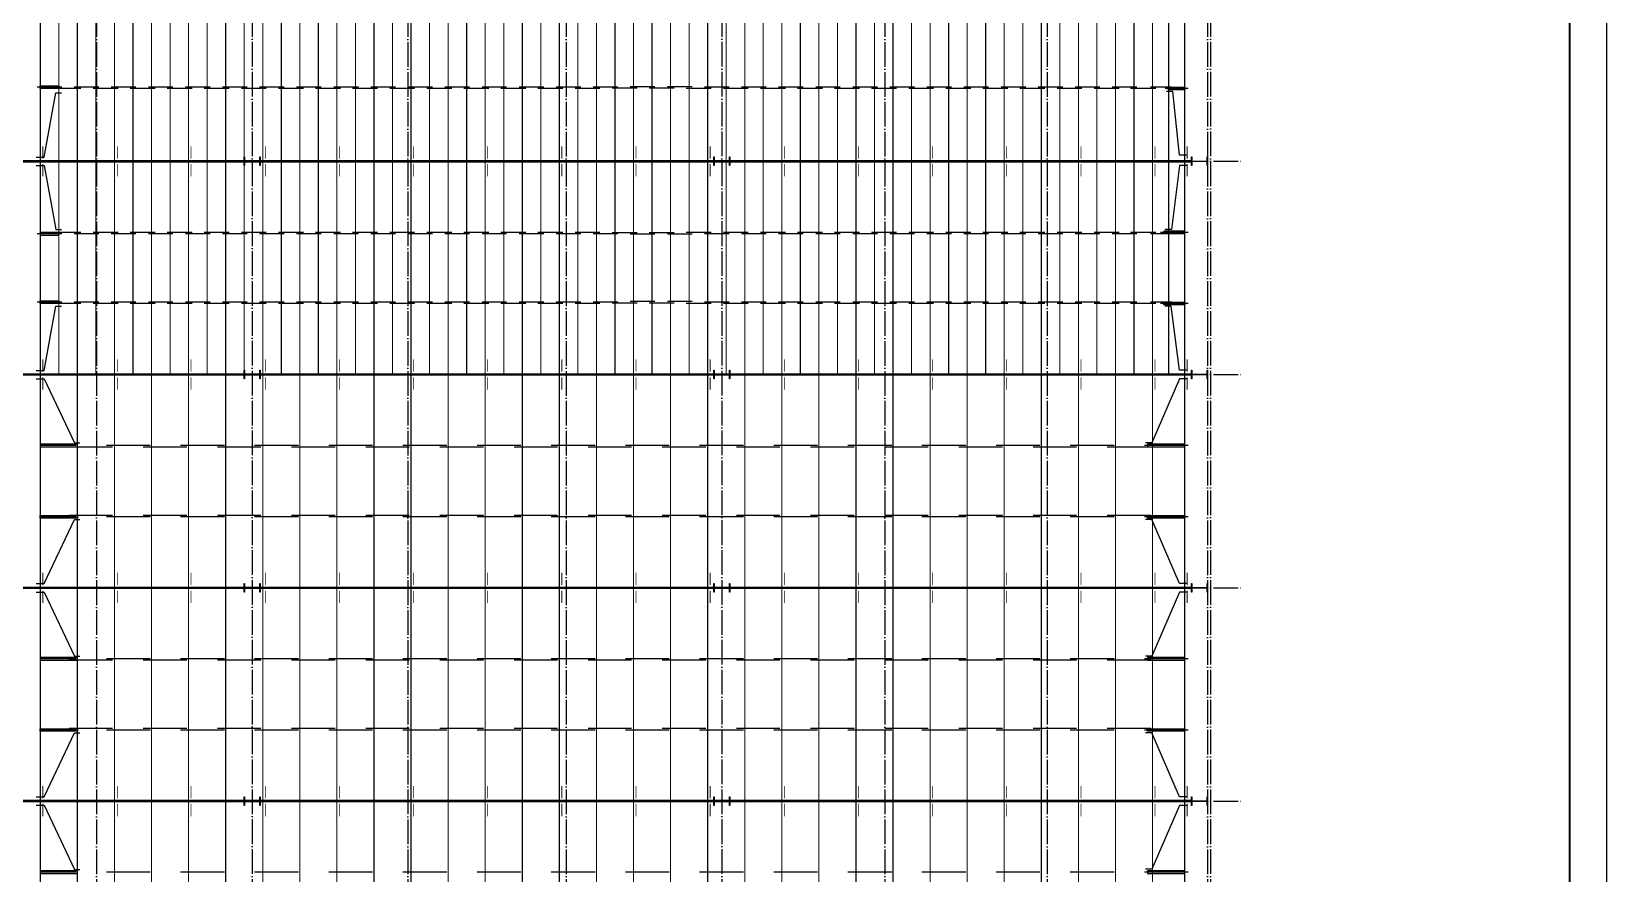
# Model space of a CAD drawing. Extents: x 447413 to 2975780, y -1432727 to 1301644.
# Drawn here: x 2679617 to 2743378, y -473358 to -439284 of the extents above; entities that cross this region are included whole.
import ezdxf

# ---------------------------------------------------------------- set-up
doc = ezdxf.new("R2010")
doc.units = 0
doc.header["$LTSCALE"] = 1000
doc.header["$MEASUREMENT"] = 0
doc.linetypes.add('DOTE', pattern=[2.42, 2, -0.2, 0.02, -0.2])
for name, color, linetype in [('DOTE', 1, 'Continuous'), ('LG', 200, 'Continuous'), ('图框', 253, 'Continuous'), ('柱子', 3, 'Continuous')]:
    doc.layers.add(name, color=color, linetype=linetype)
for name, color, linetype, lineweight in [('屋面隅撑', 10, 'Continuous', 30), ('檩条', 7, 'Continuous', 18), ('钢梁', 141, 'Continuous', 18)]:
    doc.layers.add(name, color=color, linetype=linetype, lineweight=lineweight)

# ---------------------------------------------------------------- blocks, each defined once
blk = doc.blocks.new('A$C6B0021A6')
at = {"layer": '图框', "color": 2, "const_width": 40, "elevation": -84000}
blk.add_lwpolyline([(20, 84120), (118920, 84120), (118920, 20), (20, 20)], close=True, dxfattribs=at)
at = {"layer": '图框', "color": 153, "const_width": 58, "elevation": -84000}
blk.add_lwpolyline([(111420, 1020), (2520, 1020), (2520, 83120), (111420, 83120)], close=True, dxfattribs=at)

msp = doc.modelspace()

# ---------------------------------------------------------------- linework, layer by layer
at = {"layer": 'DOTE', "color": 8, "linetype": 'DOTE', "ltscale": 0.5}
for p, q in [((2688542.4, -377995.7, 252000), (2688542.4, -498983.1, 252000)), ((2707542.4, -377995.7, 252000), (2707542.4, -498983.1, 252000)), ((2727322.1, -377995.7, 252000), (2727322.1, -498983.1, 252000)), ((2628213.2, -453166.5, 252000), (2728631.9, -453166.5, 252000)), ((2628213.2, -461796.5, 252000), (2728631.9, -461796.5, 252000)), ((2628213.2, -470426.5, 252000), (2728631.9, -470426.5, 252000))]:
    msp.add_line(p, q, dxfattribs=at)
at = {"layer": 'DOTE', "linetype": 'DOTE', "ltscale": 0.5}
msp.add_line((2628213.2, -444536.9, 252000), (2728631.9, -444536.9, 252000), dxfattribs=at)
at = {"layer": 'DOTE', "color": 8, "linetype": 'DOTE', "ltscale": 0.5, "elevation": 252000}
for points in [[(2682242.1, -378003.3), (2682242.1, -498989.2)], [(2694842.1, -378003.3), (2694842.1, -498989.2)], [(2701242.1, -378003.3), (2701242.1, -498989.2)], [(2714142.1, -378003.3), (2714142.1, -498989.2)], [(2720702.1, -378003.3), (2720702.1, -498989.2)]]:
    msp.add_lwpolyline(points, dxfattribs=at)
at = {"layer": 'DOTE', "linetype": 'DOTE', "ltscale": 0.5, "elevation": 252000}
msp.add_lwpolyline([(2727202.1, -378003.3), (2727202.1, -498989.2)], dxfattribs=at)
at = {"layer": 'LG'}
for p, q in [((2680840, -441536.9, 252000), (2679842.9, -441536.9, 252000)), ((2681615.9, -441594.4, 252000), (2680608, -441594.4, 252000)), ((2682340, -441536.9, 252000), (2681342.9, -441536.9, 252000)), ((2683115.9, -441594.4, 252000), (2682108, -441594.4, 252000)), ((2683840, -441536.9, 252000), (2682842.9, -441536.9, 252000)), ((2684615.9, -441594.4, 252000), (2683608, -441594.4, 252000)), ((2685340, -441536.9, 252000), (2684342.9, -441536.9, 252000)), ((2686115.9, -441594.4, 252000), (2685108, -441594.4, 252000)), ((2686840, -441536.9, 252000), (2685842.9, -441536.9, 252000)), ((2687615.9, -441594.4, 252000), (2686608, -441594.4, 252000)), ((2688340, -441536.9, 252000), (2687342.9, -441536.9, 252000)), ((2689115.9, -441594.4, 252000), (2688108, -441594.4, 252000)), ((2689840, -441536.9, 252000), (2688842.9, -441536.9, 252000)), ((2690615.9, -441594.4, 252000), (2689608, -441594.4, 252000)), ((2691340, -441536.9, 252000), (2690342.9, -441536.9, 252000)), ((2692115.9, -441594.4, 252000), (2691108, -441594.4, 252000)), ((2692840, -441536.9, 252000), (2691842.9, -441536.9, 252000)), ((2693615.9, -441594.4, 252000), (2692608, -441594.4, 252000)), ((2694340, -441536.9, 252000), (2693342.9, -441536.9, 252000)), ((2695115.9, -441594.4, 252000), (2694108, -441594.4, 252000)), ((2695840, -441536.9, 252000), (2694842.9, -441536.9, 252000)), ((2696615.9, -441594.4, 252000), (2695608, -441594.4, 252000)), ((2697340, -441536.9, 252000), (2696342.9, -441536.9, 252000)), ((2698115.9, -441594.4, 252000), (2697108, -441594.4, 252000)), ((2698840, -441536.9, 252000), (2697842.9, -441536.9, 252000)), ((2699615.9, -441594.4, 252000), (2698608, -441594.4, 252000)), ((2700340, -441536.9, 252000), (2699342.9, -441536.9, 252000)), ((2701115.9, -441594.4, 252000), (2700108, -441594.4, 252000)), ((2701840, -441536.9, 252000), (2700842.9, -441536.9, 252000)), ((2702615.9, -441594.4, 252000), (2701608, -441594.4, 252000)), ((2703340, -441536.9, 252000), (2702342.9, -441536.9, 252000)), ((2704115.9, -441574.3, 252000), (2703108, -441574.3, 252000)), ((2704840, -441516.9, 252000), (2703842.9, -441516.9, 252000)), ((2705615.9, -441574.3, 252000), (2704608, -441574.3, 252000)), ((2706340, -441516.9, 252000), (2705342.9, -441516.9, 252000)), ((2707115.9, -441594.4, 252000), (2706108, -441594.4, 252000)), ((2707840, -441536.9, 252000), (2706842.9, -441536.9, 252000)), ((2708615.9, -441594.4, 252000), (2707608, -441594.4, 252000)), ((2709340, -441536.9, 252000), (2708342.9, -441536.9, 252000)), ((2710115.9, -441594.4, 252000), (2709108, -441594.4, 252000)), ((2710840, -441536.9, 252000), (2709842.9, -441536.9, 252000)), ((2711615.9, -441594.4, 252000), (2710608, -441594.4, 252000)), ((2712340, -441536.9, 252000), (2711342.9, -441536.9, 252000)), ((2713115.9, -441594.4, 252000), (2712108, -441594.4, 252000)), ((2713840, -441536.9, 252000), (2712842.9, -441536.9, 252000)), ((2714615.9, -441594.4, 252000), (2713608, -441594.4, 252000)), ((2715340, -441536.9, 252000), (2714342.9, -441536.9, 252000)), ((2716115.9, -441594.4, 252000), (2715108, -441594.4, 252000)), ((2716840, -441536.9, 252000), (2715842.9, -441536.9, 252000)), ((2717615.9, -441594.4, 252000), (2716608, -441594.4, 252000)), ((2718340, -441536.9, 252000), (2717342.9, -441536.9, 252000)), ((2719115.9, -441594.4, 252000), (2718108, -441594.4, 252000)), ((2719840, -441536.9, 252000), (2718842.9, -441536.9, 252000)), ((2720615.9, -441594.4, 252000), (2719608, -441594.4, 252000)), ((2721340, -441536.9, 252000), (2720342.9, -441536.9, 252000)), ((2722115.9, -441594.4, 252000), (2721108, -441594.4, 252000)), ((2722840, -441536.9, 252000), (2721842.9, -441536.9, 252000)), ((2723615.9, -441594.4, 252000), (2722608, -441594.4, 252000)), ((2724340, -441536.9, 252000), (2723342.9, -441536.9, 252000)), ((2725100.2, -441594.4, 252000), (2724086.5, -441594.4, 252000)), ((2725740, -441536.9, 252000), (2724889.3, -441536.9, 252000)), ((2726418.1, -441594.4, 252000), (2725486.5, -441594.4, 252000)), ((2680840, -447469.2, 252000), (2679842.9, -447469.2, 252000)), ((2681418.1, -447411.7, 252000), (2679972.2, -447411.7, 252000)), ((2681615.9, -447411.7, 252000), (2680608, -447411.7, 252000)), ((2682340, -447469.2, 252000), (2681342.9, -447469.2, 252000)), ((2683115.9, -447411.7, 252000), (2682108, -447411.7, 252000)), ((2683840, -447469.2, 252000), (2682842.9, -447469.2, 252000)), ((2684615.9, -447411.7, 252000), (2683608, -447411.7, 252000)), ((2685340, -447469.2, 252000), (2684342.9, -447469.2, 252000)), ((2686115.9, -447411.7, 252000), (2685108, -447411.7, 252000)), ((2686840, -447469.2, 252000), (2685842.9, -447469.2, 252000)), ((2687615.9, -447411.7, 252000), (2686608, -447411.7, 252000)), ((2688340, -447469.2, 252000), (2687342.9, -447469.2, 252000)), ((2689115.9, -447411.7, 252000), (2688108, -447411.7, 252000)), ((2689840, -447469.2, 252000), (2688842.9, -447469.2, 252000)), ((2690615.9, -447411.7, 252000), (2689608, -447411.7, 252000)), ((2691340, -447469.2, 252000), (2690342.9, -447469.2, 252000)), ((2692115.9, -447411.7, 252000), (2691108, -447411.7, 252000)), ((2692840, -447469.2, 252000), (2691842.9, -447469.2, 252000)), ((2693615.9, -447411.7, 252000), (2692608, -447411.7, 252000)), ((2694340, -447469.2, 252000), (2693342.9, -447469.2, 252000)), ((2695115.9, -447411.7, 252000), (2694108, -447411.7, 252000)), ((2695840, -447469.2, 252000), (2694842.9, -447469.2, 252000)), ((2696615.9, -447411.7, 252000), (2695608, -447411.7, 252000)), ((2697340, -447469.2, 252000), (2696342.9, -447469.2, 252000)), ((2698115.9, -447411.7, 252000), (2697108, -447411.7, 252000)), ((2698840, -447469.2, 252000), (2697842.9, -447469.2, 252000)), ((2699615.9, -447411.7, 252000), (2698608, -447411.7, 252000)), ((2700340, -447469.2, 252000), (2699342.9, -447469.2, 252000)), ((2701115.9, -447411.7, 252000), (2700108, -447411.7, 252000)), ((2701840, -447469.2, 252000), (2700842.9, -447469.2, 252000)), ((2702615.9, -447411.7, 252000), (2701608, -447411.7, 252000)), ((2703340, -447469.2, 252000), (2702342.9, -447469.2, 252000)), ((2704115.9, -447431.8, 252000), (2703108, -447431.8, 252000)), ((2704840, -447489.3, 252000), (2703842.9, -447489.3, 252000)), ((2705615.9, -447431.8, 252000), (2704608, -447431.8, 252000)), ((2706340, -447489.3, 252000), (2705342.9, -447489.3, 252000)), ((2707115.9, -447411.7, 252000), (2706108, -447411.7, 252000)), ((2707840, -447469.2, 252000), (2706842.9, -447469.2, 252000)), ((2708615.9, -447411.7, 252000), (2707608, -447411.7, 252000)), ((2709340, -447469.2, 252000), (2708342.9, -447469.2, 252000)), ((2710115.9, -447411.7, 252000), (2709108, -447411.7, 252000)), ((2710840, -447469.2, 252000), (2709842.9, -447469.2, 252000)), ((2711615.9, -447411.7, 252000), (2710608, -447411.7, 252000)), ((2712340, -447469.2, 252000), (2711342.9, -447469.2, 252000)), ((2713115.9, -447411.7, 252000), (2712108, -447411.7, 252000)), ((2713840, -447469.2, 252000), (2712842.9, -447469.2, 252000)), ((2714615.9, -447411.7, 252000), (2713608, -447411.7, 252000)), ((2715340, -447469.2, 252000), (2714342.9, -447469.2, 252000)), ((2716115.9, -447411.7, 252000), (2715108, -447411.7, 252000)), ((2716840, -447469.2, 252000), (2715842.9, -447469.2, 252000)), ((2717615.9, -447411.7, 252000), (2716608, -447411.7, 252000)), ((2718340, -447469.2, 252000), (2717342.9, -447469.2, 252000)), ((2719115.9, -447411.7, 252000), (2718108, -447411.7, 252000)), ((2719840, -447469.2, 252000), (2718842.9, -447469.2, 252000)), ((2720615.9, -447411.7, 252000), (2719608, -447411.7, 252000)), ((2721340, -447469.2, 252000), (2720342.9, -447469.2, 252000)), ((2722115.9, -447411.7, 252000), (2721108, -447411.7, 252000)), ((2722840, -447469.2, 252000), (2721842.9, -447469.2, 252000)), ((2723615.9, -447411.7, 252000), (2722608, -447411.7, 252000)), ((2724340, -447469.2, 252000), (2723342.9, -447469.2, 252000)), ((2725100.2, -447411.7, 252000), (2724086.5, -447411.7, 252000)), ((2725740, -447469.2, 252000), (2724889.3, -447469.2, 252000)), ((2726418.1, -447411.7, 252000), (2725294, -447411.7, 252000)), ((2680840, -450234.2, 252000), (2679842.9, -450234.2, 252000)), ((2681418.1, -450291.7, 252000), (2679972.2, -450291.7, 252000)), ((2681615.9, -450291.7, 252000), (2680608, -450291.7, 252000)), ((2682340, -450234.2, 252000), (2681342.9, -450234.2, 252000)), ((2683115.9, -450291.7, 252000), (2682108, -450291.7, 252000)), ((2683840, -450234.2, 252000), (2682842.9, -450234.2, 252000)), ((2684615.9, -450291.7, 252000), (2683608, -450291.7, 252000)), ((2685340, -450234.2, 252000), (2684342.9, -450234.2, 252000)), ((2686115.9, -450291.7, 252000), (2685108, -450291.7, 252000)), ((2686840, -450234.2, 252000), (2685842.9, -450234.2, 252000)), ((2687615.9, -450291.7, 252000), (2686608, -450291.7, 252000)), ((2688340, -450234.2, 252000), (2687342.9, -450234.2, 252000)), ((2689115.9, -450291.7, 252000), (2688108, -450291.7, 252000)), ((2689840, -450234.2, 252000), (2688842.9, -450234.2, 252000)), ((2690615.9, -450291.7, 252000), (2689608, -450291.7, 252000)), ((2691340, -450234.2, 252000), (2690342.9, -450234.2, 252000)), ((2692115.9, -450291.7, 252000), (2691108, -450291.7, 252000)), ((2692840, -450234.2, 252000), (2691842.9, -450234.2, 252000)), ((2693615.9, -450291.7, 252000), (2692608, -450291.7, 252000)), ((2694340, -450234.2, 252000), (2693342.9, -450234.2, 252000)), ((2695115.9, -450291.7, 252000), (2694108, -450291.7, 252000)), ((2695840, -450234.2, 252000), (2694842.9, -450234.2, 252000)), ((2696615.9, -450291.7, 252000), (2695608, -450291.7, 252000)), ((2697340, -450234.2, 252000), (2696342.9, -450234.2, 252000)), ((2698115.9, -450291.7, 252000), (2697108, -450291.7, 252000)), ((2698840, -450234.2, 252000), (2697842.9, -450234.2, 252000)), ((2699615.9, -450291.7, 252000), (2698608, -450291.7, 252000)), ((2700340, -450234.2, 252000), (2699342.9, -450234.2, 252000)), ((2701115.9, -450291.7, 252000), (2700108, -450291.7, 252000)), ((2701840, -450234.2, 252000), (2700842.9, -450234.2, 252000)), ((2702615.9, -450291.7, 252000), (2701608, -450291.7, 252000)), ((2703340, -450234.2, 252000), (2702342.9, -450234.2, 252000)), ((2704115.9, -450271.7, 252000), (2703108, -450271.7, 252000)), ((2704840, -450214.2, 252000), (2703842.9, -450214.2, 252000)), ((2705615.9, -450271.7, 252000), (2704608, -450271.7, 252000)), ((2706340, -450214.2, 252000), (2705342.9, -450214.2, 252000)), ((2707115.9, -450291.7, 252000), (2706108, -450291.7, 252000)), ((2707840, -450234.2, 252000), (2706842.9, -450234.2, 252000)), ((2708615.9, -450291.7, 252000), (2707608, -450291.7, 252000)), ((2709340, -450234.2, 252000), (2708342.9, -450234.2, 252000)), ((2710115.9, -450291.7, 252000), (2709108, -450291.7, 252000)), ((2710840, -450234.2, 252000), (2709842.9, -450234.2, 252000)), ((2711615.9, -450291.7, 252000), (2710608, -450291.7, 252000)), ((2712340, -450234.2, 252000), (2711342.9, -450234.2, 252000)), ((2713115.9, -450291.7, 252000), (2712108, -450291.7, 252000)), ((2713840, -450234.2, 252000), (2712842.9, -450234.2, 252000)), ((2714615.9, -450291.7, 252000), (2713608, -450291.7, 252000)), ((2715340, -450234.2, 252000), (2714342.9, -450234.2, 252000)), ((2716115.9, -450291.7, 252000), (2715108, -450291.7, 252000)), ((2716840, -450234.2, 252000), (2715842.9, -450234.2, 252000)), ((2717615.9, -450291.7, 252000), (2716608, -450291.7, 252000)), ((2718340, -450234.2, 252000), (2717342.9, -450234.2, 252000)), ((2719115.9, -450291.7, 252000), (2718108, -450291.7, 252000)), ((2719840, -450234.2, 252000), (2718842.9, -450234.2, 252000)), ((2720615.9, -450291.7, 252000), (2719608, -450291.7, 252000)), ((2721340, -450234.2, 252000), (2720342.9, -450234.2, 252000)), ((2722115.9, -450291.7, 252000), (2721108, -450291.7, 252000)), ((2722840, -450234.2, 252000), (2721842.9, -450234.2, 252000)), ((2723615.9, -450291.7, 252000), (2722608, -450291.7, 252000)), ((2724340, -450234.2, 252000), (2723342.9, -450234.2, 252000)), ((2725100.2, -450291.7, 252000), (2724086.5, -450291.7, 252000)), ((2725740, -450234.2, 252000), (2724889.3, -450234.2, 252000)), ((2726418.1, -450291.7, 252000), (2725294, -450291.7, 252000)), ((2681418.1, -456041.5, 252000), (2679972.2, -456041.5, 252000)), ((2682897.5, -456099, 252000), (2681138.2, -456099, 252000)), ((2684418.1, -456041.5, 252000), (2682644, -456041.5, 252000)), ((2685897.5, -456099, 252000), (2684138.2, -456099, 252000)), ((2687418.1, -456041.5, 252000), (2685644, -456041.5, 252000)), ((2688897.5, -456099, 252000), (2687138.2, -456099, 252000)), ((2690418.1, -456041.5, 252000), (2688644, -456041.5, 252000)), ((2691897.5, -456099, 252000), (2690138.2, -456099, 252000)), ((2693418.1, -456041.5, 252000), (2691644, -456041.5, 252000)), ((2694897.5, -456099, 252000), (2693138.2, -456099, 252000)), ((2696418.1, -456041.5, 252000), (2694644, -456041.5, 252000)), ((2697897.5, -456099, 252000), (2696138.2, -456099, 252000)), ((2699418.1, -456041.5, 252000), (2697644, -456041.5, 252000)), ((2700897.5, -456099, 252000), (2699138.2, -456099, 252000)), ((2702418.1, -456041.5, 252000), (2700644, -456041.5, 252000)), ((2703897.5, -456099, 252000), (2702138.2, -456099, 252000)), ((2705418.1, -456041.5, 252000), (2703644, -456041.5, 252000)), ((2706897.5, -456099, 252000), (2705138.2, -456099, 252000)), ((2708418.1, -456041.5, 252000), (2706644, -456041.5, 252000)), ((2709897.5, -456099, 252000), (2708138.2, -456099, 252000)), ((2711418.1, -456041.5, 252000), (2709644, -456041.5, 252000)), ((2712897.5, -456099, 252000), (2711138.2, -456099, 252000)), ((2714418.1, -456041.5, 252000), (2712644, -456041.5, 252000)), ((2715897.5, -456099, 252000), (2714138.2, -456099, 252000)), ((2717418.1, -456041.5, 252000), (2715644, -456041.5, 252000)), ((2718897.5, -456099, 252000), (2717138.2, -456099, 252000)), ((2720418.1, -456041.5, 252000), (2718644, -456041.5, 252000)), ((2721897.5, -456099, 252000), (2720138.2, -456099, 252000)), ((2723418.1, -456041.5, 252000), (2721644, -456041.5, 252000)), ((2724897.5, -456099, 252000), (2723138.2, -456099, 252000)), ((2726418.1, -456041.5, 252000), (2724644, -456041.5, 252000)), ((2681418.1, -458921.5, 252000), (2679972.2, -458921.5, 252000)), ((2682897.5, -458864, 252000), (2681138.2, -458864, 252000)), ((2684418.1, -458921.5, 252000), (2682644, -458921.5, 252000)), ((2685897.5, -458864, 252000), (2684138.2, -458864, 252000)), ((2687418.1, -458921.5, 252000), (2685644, -458921.5, 252000)), ((2688897.5, -458864, 252000), (2687138.2, -458864, 252000)), ((2690418.1, -458921.5, 252000), (2688644, -458921.5, 252000)), ((2691897.5, -458864, 252000), (2690138.2, -458864, 252000)), ((2693418.1, -458921.5, 252000), (2691644, -458921.5, 252000)), ((2694897.5, -458864, 252000), (2693138.2, -458864, 252000)), ((2696418.1, -458921.5, 252000), (2694644, -458921.5, 252000)), ((2697897.5, -458864, 252000), (2696138.2, -458864, 252000)), ((2699418.1, -458921.5, 252000), (2697644, -458921.5, 252000)), ((2700897.5, -458864, 252000), (2699138.2, -458864, 252000)), ((2702418.1, -458921.5, 252000), (2700644, -458921.5, 252000)), ((2703897.5, -458864, 252000), (2702138.2, -458864, 252000)), ((2705418.1, -458921.5, 252000), (2703644, -458921.5, 252000)), ((2706897.5, -458864, 252000), (2705138.2, -458864, 252000)), ((2708418.1, -458921.5, 252000), (2706644, -458921.5, 252000)), ((2709897.5, -458864, 252000), (2708138.2, -458864, 252000)), ((2711418.1, -458921.5, 252000), (2709644, -458921.5, 252000)), ((2712897.5, -458864, 252000), (2711138.2, -458864, 252000)), ((2714418.1, -458921.5, 252000), (2712644, -458921.5, 252000)), ((2715897.5, -458864, 252000), (2714138.2, -458864, 252000)), ((2717418.1, -458921.5, 252000), (2715644, -458921.5, 252000)), ((2718897.5, -458864, 252000), (2717138.2, -458864, 252000)), ((2720418.1, -458921.5, 252000), (2718644, -458921.5, 252000)), ((2721897.5, -458864, 252000), (2720138.2, -458864, 252000)), ((2723418.1, -458921.5, 252000), (2721644, -458921.5, 252000)), ((2724897.5, -458864, 252000), (2723138.2, -458864, 252000)), ((2726418.1, -458921.5, 252000), (2724644, -458921.5, 252000)), ((2681418.1, -464671.5, 252000), (2679972.2, -464671.5, 252000)), ((2682897.5, -464729, 252000), (2681138.2, -464729, 252000)), ((2684418.1, -464671.5, 252000), (2682644, -464671.5, 252000)), ((2685897.5, -464729, 252000), (2684138.2, -464729, 252000)), ((2687418.1, -464671.5, 252000), (2685644, -464671.5, 252000)), ((2688897.5, -464729, 252000), (2687138.2, -464729, 252000)), ((2690418.1, -464671.5, 252000), (2688644, -464671.5, 252000)), ((2691897.5, -464729, 252000), (2690138.2, -464729, 252000)), ((2693418.1, -464671.5, 252000), (2691644, -464671.5, 252000)), ((2694897.5, -464729, 252000), (2693138.2, -464729, 252000)), ((2696418.1, -464671.5, 252000), (2694644, -464671.5, 252000)), ((2697897.5, -464729, 252000), (2696138.2, -464729, 252000)), ((2699418.1, -464671.5, 252000), (2697644, -464671.5, 252000)), ((2700897.5, -464729, 252000), (2699138.2, -464729, 252000)), ((2702418.1, -464671.5, 252000), (2700644, -464671.5, 252000)), ((2703897.5, -464729, 252000), (2702138.2, -464729, 252000)), ((2705418.1, -464671.5, 252000), (2703644, -464671.5, 252000)), ((2706897.5, -464729, 252000), (2705138.2, -464729, 252000)), ((2708418.1, -464671.5, 252000), (2706644, -464671.5, 252000)), ((2709897.5, -464729, 252000), (2708138.2, -464729, 252000)), ((2711418.1, -464671.5, 252000), (2709644, -464671.5, 252000)), ((2712897.5, -464729, 252000), (2711138.2, -464729, 252000)), ((2714418.1, -464671.5, 252000), (2712644, -464671.5, 252000)), ((2715897.5, -464729, 252000), (2714138.2, -464729, 252000)), ((2717418.1, -464671.5, 252000), (2715644, -464671.5, 252000)), ((2718897.5, -464729, 252000), (2717138.2, -464729, 252000)), ((2720418.1, -464671.5, 252000), (2718644, -464671.5, 252000)), ((2721897.5, -464729, 252000), (2720138.2, -464729, 252000)), ((2723418.1, -464671.5, 252000), (2721644, -464671.5, 252000)), ((2724897.5, -464729, 252000), (2723138.2, -464729, 252000)), ((2726418.1, -464671.5, 252000), (2724644, -464671.5, 252000)), ((2681418.1, -467551.5, 252000), (2679972.2, -467551.5, 252000)), ((2682897.5, -467494, 252000), (2681138.2, -467494, 252000)), ((2684418.1, -467551.5, 252000), (2682644, -467551.5, 252000)), ((2685897.5, -467494, 252000), (2684138.2, -467494, 252000)), ((2687418.1, -467551.5, 252000), (2685644, -467551.5, 252000)), ((2688897.5, -467494, 252000), (2687138.2, -467494, 252000)), ((2690418.1, -467551.5, 252000), (2688644, -467551.5, 252000)), ((2691897.5, -467494, 252000), (2690138.2, -467494, 252000)), ((2693418.1, -467551.5, 252000), (2691644, -467551.5, 252000)), ((2694897.5, -467494, 252000), (2693138.2, -467494, 252000)), ((2696418.1, -467551.5, 252000), (2694644, -467551.5, 252000)), ((2697897.5, -467494, 252000), (2696138.2, -467494, 252000)), ((2699418.1, -467551.5, 252000), (2697644, -467551.5, 252000)), ((2700897.5, -467494, 252000), (2699138.2, -467494, 252000)), ((2702418.1, -467551.5, 252000), (2700644, -467551.5, 252000)), ((2703897.5, -467494, 252000), (2702138.2, -467494, 252000)), ((2705418.1, -467551.5, 252000), (2703644, -467551.5, 252000)), ((2706897.5, -467494, 252000), (2705138.2, -467494, 252000)), ((2708418.1, -467551.5, 252000), (2706644, -467551.5, 252000)), ((2709897.5, -467494, 252000), (2708138.2, -467494, 252000)), ((2711418.1, -467551.5, 252000), (2709644, -467551.5, 252000)), ((2712897.5, -467494, 252000), (2711138.2, -467494, 252000)), ((2714418.1, -467551.5, 252000), (2712644, -467551.5, 252000)), ((2715897.5, -467494, 252000), (2714138.2, -467494, 252000)), ((2717418.1, -467551.5, 252000), (2715644, -467551.5, 252000)), ((2718897.5, -467494, 252000), (2717138.2, -467494, 252000)), ((2720418.1, -467551.5, 252000), (2718644, -467551.5, 252000)), ((2721897.5, -467494, 252000), (2720138.2, -467494, 252000)), ((2723418.1, -467551.5, 252000), (2721644, -467551.5, 252000)), ((2724897.5, -467494, 252000), (2723138.2, -467494, 252000)), ((2726418.1, -467551.5, 252000), (2724644, -467551.5, 252000)), ((2681418.1, -473301.5, 252000), (2679972.2, -473301.5, 252000)), ((2684418.1, -473301.5, 252000), (2682644, -473301.5, 252000)), ((2687418.1, -473301.5, 252000), (2685644, -473301.5, 252000)), ((2690418.1, -473301.5, 252000), (2688644, -473301.5, 252000)), ((2693418.1, -473301.5, 252000), (2691644, -473301.5, 252000)), ((2696418.1, -473301.5, 252000), (2694644, -473301.5, 252000)), ((2699418.1, -473301.5, 252000), (2697644, -473301.5, 252000)), ((2702418.1, -473301.5, 252000), (2700644, -473301.5, 252000)), ((2705418.1, -473301.5, 252000), (2703644, -473301.5, 252000)), ((2708418.1, -473301.5, 252000), (2706644, -473301.5, 252000)), ((2711418.1, -473301.5, 252000), (2709644, -473301.5, 252000)), ((2714418.1, -473301.5, 252000), (2712644, -473301.5, 252000)), ((2717418.1, -473301.5, 252000), (2715644, -473301.5, 252000)), ((2720418.1, -473301.5, 252000), (2718644, -473301.5, 252000)), ((2723418.1, -473301.5, 252000), (2721644, -473301.5, 252000)), ((2726418.1, -473301.5, 252000), (2724644, -473301.5, 252000))]:
    msp.add_line(p, q, dxfattribs=at)
at = {"layer": 'LG', "elevation": 252000}
for points in [[(2679811, -444366.7), (2680127, -444366.7), (2680605.8, -441770.6), (2680828, -441770.6)], [(2726379.7, -444293.2), (2726063.7, -444293.2), (2725788.2, -441707.8), (2725535.3, -441707.8)], [(2679811, -444707.2), (2680127, -444707.2), (2680605.8, -447303.2), (2680828, -447303.2)], [(2726379.7, -444712.9), (2726063.7, -444712.9), (2725735.9, -447298.4), (2725483, -447298.4)], [(2679811, -452996.2), (2680127, -452996.2), (2680605.8, -450400.2), (2680828, -450400.2)], [(2726379.7, -452990.5), (2726063.7, -452990.5), (2725720.4, -450405.1), (2725467.5, -450405.1)], [(2679811, -453337), (2680127, -453337), (2681355.8, -455933), (2681578, -455933)], [(2726379.7, -453342.7), (2726063.7, -453342.7), (2724945.7, -455928.1), (2724692.8, -455928.1)], [(2679811, -461626), (2680127, -461626), (2681355.8, -459030), (2681578, -459030)], [(2726379.7, -461620.3), (2726063.7, -461620.3), (2724945.7, -459034.9), (2724692.8, -459034.9)], [(2679811, -461967), (2680127, -461967), (2681355.8, -464563), (2681578, -464563)], [(2726379.7, -461972.7), (2726063.7, -461972.7), (2724945.7, -464558.1), (2724692.8, -464558.1)], [(2679811, -470256), (2680127, -470256), (2681355.8, -467660), (2681578, -467660)], [(2726379.7, -470250.3), (2726063.7, -470250.3), (2724945.7, -467664.9), (2724692.8, -467664.9)], [(2679811, -470597), (2680127, -470597), (2681355.8, -473193), (2681578, -473193)], [(2726379.7, -470602.7), (2726063.7, -470602.7), (2724945.7, -473188.1), (2724692.8, -473188.1)]]:
    msp.add_lwpolyline(points, dxfattribs=at)
at = {"layer": 'LG', "color": 7, "elevation": 252000}
for points in [[(2680722.2, -441588), (2679972.2, -441588), (2679972.2, -441485.8), (2680722.2, -441485.8)], [(2726272.2, -441645.5), (2725614.7, -441645.5), (2725614.7, -441543.3), (2726272.2, -441543.3)], [(2680722.2, -447418.1), (2679972.2, -447418.1), (2679972.2, -447520.3), (2680722.2, -447520.3)], [(2726272.2, -447360.6), (2725422.2, -447360.6), (2725422.2, -447462.8), (2726272.2, -447462.8)], [(2680722.2, -450285.4), (2679972.2, -450285.4), (2679972.2, -450183.1), (2680722.2, -450183.1)], [(2726272.2, -450342.8), (2725422.2, -450342.8), (2725422.2, -450240.6), (2726272.2, -450240.6)], [(2681472.2, -455990.2), (2679972.2, -455990.2), (2679972.2, -456092.4), (2681472.2, -456092.4)], [(2726272.2, -455990.4), (2724772.2, -455990.4), (2724772.2, -456092.6), (2726272.2, -456092.6)], [(2681472.2, -458972.8), (2679972.2, -458972.8), (2679972.2, -458870.6), (2681472.2, -458870.6)], [(2726272.2, -458972.6), (2724772.2, -458972.6), (2724772.2, -458870.4), (2726272.2, -458870.4)], [(2681472.2, -464620.2), (2679972.2, -464620.2), (2679972.2, -464722.4), (2681472.2, -464722.4)], [(2726272.2, -464620.4), (2724772.2, -464620.4), (2724772.2, -464722.6), (2726272.2, -464722.6)], [(2681472.2, -467602.8), (2679972.2, -467602.8), (2679972.2, -467500.6), (2681472.2, -467500.6)], [(2726272.2, -467602.6), (2724772.2, -467602.6), (2724772.2, -467500.4), (2726272.2, -467500.4)], [(2681472.2, -473250.2), (2679972.2, -473250.2), (2679972.2, -473352.4), (2681472.2, -473352.4)], [(2726272.2, -473250.4), (2724772.2, -473250.4), (2724772.2, -473352.6), (2726272.2, -473352.6)]]:
    msp.add_lwpolyline(points, close=True, dxfattribs=at)
at = {"layer": '屋面隅撑', "const_width": 30, "elevation": 252000}
for points in [[(2680073.6, -444425.2), (2680073.6, -443925.2)], [(2683103.9, -444425.2), (2683103.9, -443925.2)], [(2686073.6, -444425.2), (2686073.6, -443925.2)], [(2689073.6, -444425.2), (2689073.6, -443925.2)], [(2692073.6, -444425.2), (2692073.6, -443925.2)], [(2695073.6, -444425.2), (2695073.6, -443925.2)], [(2698073.6, -444425.2), (2698073.6, -443925.2)], [(2701073.6, -444425.2), (2701073.6, -443925.2)], [(2704073.6, -444425.2), (2704073.6, -443925.2)], [(2707073.6, -444425.2), (2707073.6, -443925.2)], [(2710073.6, -444425.2), (2710073.6, -443925.2)], [(2713073.6, -444425.2), (2713073.6, -443925.2)], [(2716073.6, -444425.2), (2716073.6, -443925.2)], [(2719073.6, -444425.2), (2719073.6, -443925.2)], [(2722073.6, -444425.2), (2722073.6, -443925.2)], [(2725073.6, -444425.2), (2725073.6, -443925.2)], [(2726373.6, -444425.2), (2726373.6, -443925.2)], [(2680073.6, -444648.6), (2680073.6, -445148.6)], [(2683103.9, -444648.6), (2683103.9, -445148.6)], [(2686073.6, -444648.6), (2686073.6, -445148.6)], [(2689073.6, -444648.6), (2689073.6, -445148.6)], [(2692073.6, -444648.6), (2692073.6, -445148.6)], [(2695073.6, -444648.6), (2695073.6, -445148.6)], [(2698073.6, -444648.6), (2698073.6, -445148.6)], [(2701073.6, -444648.6), (2701073.6, -445148.6)], [(2704073.6, -444648.6), (2704073.6, -445148.6)], [(2707073.6, -444648.6), (2707073.6, -445148.6)], [(2710073.6, -444648.6), (2710073.6, -445148.6)], [(2713073.6, -444648.6), (2713073.6, -445148.6)], [(2716073.6, -444648.6), (2716073.6, -445148.6)], [(2719073.6, -444648.6), (2719073.6, -445148.6)], [(2722073.6, -444648.6), (2722073.6, -445148.6)], [(2725073.6, -444648.6), (2725073.6, -445148.6)], [(2726373.6, -444648.6), (2726373.6, -445148.6)], [(2680073.6, -453054.8), (2680073.6, -452554.8)], [(2683103.9, -453054.8), (2683103.9, -452554.8)], [(2686073.6, -453054.8), (2686073.6, -452554.8)], [(2689073.6, -453054.8), (2689073.6, -452554.8)], [(2692073.6, -453054.8), (2692073.6, -452554.8)], [(2695073.6, -453054.8), (2695073.6, -452554.8)], [(2698073.6, -453054.8), (2698073.6, -452554.8)], [(2701073.6, -453054.8), (2701073.6, -452554.8)], [(2704073.6, -453054.8), (2704073.6, -452554.8)], [(2707073.6, -453054.8), (2707073.6, -452554.8)], [(2710073.6, -453054.8), (2710073.6, -452554.8)], [(2713073.6, -453054.8), (2713073.6, -452554.8)], [(2716073.6, -453054.8), (2716073.6, -452554.8)], [(2719073.6, -453054.8), (2719073.6, -452554.8)], [(2722073.6, -453054.8), (2722073.6, -452554.8)], [(2725073.6, -453054.8), (2725073.6, -452554.8)], [(2726373.6, -453054.8), (2726373.6, -452554.8)], [(2680073.6, -453278.2), (2680073.6, -453778.2)], [(2683103.9, -453278.2), (2683103.9, -453778.2)], [(2686073.6, -453278.2), (2686073.6, -453778.2)], [(2689073.6, -453278.2), (2689073.6, -453778.2)], [(2692073.6, -453278.2), (2692073.6, -453778.2)], [(2695073.6, -453278.2), (2695073.6, -453778.2)], [(2698073.6, -453278.2), (2698073.6, -453778.2)], [(2701073.6, -453278.2), (2701073.6, -453778.2)], [(2704073.6, -453278.2), (2704073.6, -453778.2)], [(2707073.6, -453278.2), (2707073.6, -453778.2)], [(2710073.6, -453278.2), (2710073.6, -453778.2)], [(2713073.6, -453278.2), (2713073.6, -453778.2)], [(2716073.6, -453278.2), (2716073.6, -453778.2)], [(2719073.6, -453278.2), (2719073.6, -453778.2)], [(2722073.6, -453278.2), (2722073.6, -453778.2)], [(2725073.6, -453278.2), (2725073.6, -453778.2)], [(2726373.6, -453278.2), (2726373.6, -453778.2)], [(2680073.6, -461684.8), (2680073.6, -461184.8)], [(2683103.9, -461684.8), (2683103.9, -461184.8)], [(2686073.6, -461684.8), (2686073.6, -461184.8)], [(2689073.6, -461684.8), (2689073.6, -461184.8)], [(2692073.6, -461684.8), (2692073.6, -461184.8)], [(2695073.6, -461684.8), (2695073.6, -461184.8)], [(2698073.6, -461684.8), (2698073.6, -461184.8)], [(2701073.6, -461684.8), (2701073.6, -461184.8)], [(2704073.6, -461684.8), (2704073.6, -461184.8)], [(2707073.6, -461684.8), (2707073.6, -461184.8)], [(2710073.6, -461684.8), (2710073.6, -461184.8)], [(2713073.6, -461684.8), (2713073.6, -461184.8)], [(2716073.6, -461684.8), (2716073.6, -461184.8)], [(2719073.6, -461684.8), (2719073.6, -461184.8)], [(2722073.6, -461684.8), (2722073.6, -461184.8)], [(2725073.6, -461684.8), (2725073.6, -461184.8)], [(2726373.6, -461684.8), (2726373.6, -461184.8)], [(2680073.6, -461908.2), (2680073.6, -462408.2)], [(2683103.9, -461908.2), (2683103.9, -462408.2)], [(2686073.6, -461908.2), (2686073.6, -462408.2)], [(2689073.6, -461908.2), (2689073.6, -462408.2)], [(2692073.6, -461908.2), (2692073.6, -462408.2)], [(2695073.6, -461908.2), (2695073.6, -462408.2)], [(2698073.6, -461908.2), (2698073.6, -462408.2)], [(2701073.6, -461908.2), (2701073.6, -462408.2)], [(2704073.6, -461908.2), (2704073.6, -462408.2)], [(2707073.6, -461908.2), (2707073.6, -462408.2)], [(2710073.6, -461908.2), (2710073.6, -462408.2)], [(2713073.6, -461908.2), (2713073.6, -462408.2)], [(2716073.6, -461908.2), (2716073.6, -462408.2)], [(2719073.6, -461908.2), (2719073.6, -462408.2)], [(2722073.6, -461908.2), (2722073.6, -462408.2)], [(2725073.6, -461908.2), (2725073.6, -462408.2)], [(2726373.6, -461908.2), (2726373.6, -462408.2)], [(2680073.6, -470314.8), (2680073.6, -469814.8)], [(2683103.9, -470314.8), (2683103.9, -469814.8)], [(2686073.6, -470314.8), (2686073.6, -469814.8)], [(2689073.6, -470314.8), (2689073.6, -469814.8)], [(2692073.6, -470314.8), (2692073.6, -469814.8)], [(2695073.6, -470314.8), (2695073.6, -469814.8)], [(2698073.6, -470314.8), (2698073.6, -469814.8)], [(2701073.6, -470314.8), (2701073.6, -469814.8)], [(2704073.6, -470314.8), (2704073.6, -469814.8)], [(2707073.6, -470314.8), (2707073.6, -469814.8)], [(2710073.6, -470314.8), (2710073.6, -469814.8)], [(2713073.6, -470314.8), (2713073.6, -469814.8)], [(2716073.6, -470314.8), (2716073.6, -469814.8)], [(2719073.6, -470314.8), (2719073.6, -469814.8)], [(2722073.6, -470314.8), (2722073.6, -469814.8)], [(2725073.6, -470314.8), (2725073.6, -469814.8)], [(2726373.6, -470314.8), (2726373.6, -469814.8)], [(2680073.6, -470538.2), (2680073.6, -471038.2)], [(2683103.9, -470538.2), (2683103.9, -471038.2)], [(2686073.6, -470538.2), (2686073.6, -471038.2)], [(2689073.6, -470538.2), (2689073.6, -471038.2)], [(2692073.6, -470538.2), (2692073.6, -471038.2)], [(2695073.6, -470538.2), (2695073.6, -471038.2)], [(2698073.6, -470538.2), (2698073.6, -471038.2)], [(2701073.6, -470538.2), (2701073.6, -471038.2)], [(2704073.6, -470538.2), (2704073.6, -471038.2)], [(2707073.6, -470538.2), (2707073.6, -471038.2)], [(2710073.6, -470538.2), (2710073.6, -471038.2)], [(2713073.6, -470538.2), (2713073.6, -471038.2)], [(2716073.6, -470538.2), (2716073.6, -471038.2)], [(2719073.6, -470538.2), (2719073.6, -471038.2)], [(2722073.6, -470538.2), (2722073.6, -471038.2)], [(2725073.6, -470538.2), (2725073.6, -471038.2)], [(2726373.6, -470538.2), (2726373.6, -471038.2)]]:
    msp.add_lwpolyline(points, dxfattribs=at)
at = {"layer": '柱子', "color": 6, "ltscale": 100, "elevation": 252000}
for points in [[(2688231.4, -444532.9), (2688853.4, -444532.9), (2688853.4, -444361.9), (2688867.4, -444361.9), (2688867.4, -444711.9), (2688853.4, -444711.9), (2688853.4, -444540.9), (2688231.4, -444540.9), (2688231.4, -444711.9), (2688217.4, -444711.9), (2688217.4, -444361.9), (2688231.4, -444361.9)], [(2707231.4, -444532.9), (2707853.4, -444532.9), (2707853.4, -444361.9), (2707867.4, -444361.9), (2707867.4, -444711.9), (2707853.4, -444711.9), (2707853.4, -444540.9), (2707231.4, -444540.9), (2707231.4, -444711.9), (2707217.4, -444711.9), (2707217.4, -444361.9), (2707231.4, -444361.9)], [(2726566.1, -444532.9), (2727188.1, -444532.9), (2727188.1, -444361.9), (2727202.1, -444361.9), (2727202.1, -444711.9), (2727188.1, -444711.9), (2727188.1, -444540.9), (2726566.1, -444540.9), (2726566.1, -444711.9), (2726552.1, -444711.9), (2726552.1, -444361.9), (2726566.1, -444361.9)], [(2688231.4, -453162.5), (2688853.4, -453162.5), (2688853.4, -452991.5), (2688867.4, -452991.5), (2688867.4, -453341.5), (2688853.4, -453341.5), (2688853.4, -453170.5), (2688231.4, -453170.5), (2688231.4, -453341.5), (2688217.4, -453341.5), (2688217.4, -452991.5), (2688231.4, -452991.5)], [(2707231.4, -453162.5), (2707853.4, -453162.5), (2707853.4, -452991.5), (2707867.4, -452991.5), (2707867.4, -453341.5), (2707853.4, -453341.5), (2707853.4, -453170.5), (2707231.4, -453170.5), (2707231.4, -453341.5), (2707217.4, -453341.5), (2707217.4, -452991.5), (2707231.4, -452991.5)], [(2726566.1, -453162.5), (2727188.1, -453162.5), (2727188.1, -452991.5), (2727202.1, -452991.5), (2727202.1, -453341.5), (2727188.1, -453341.5), (2727188.1, -453170.5), (2726566.1, -453170.5), (2726566.1, -453341.5), (2726552.1, -453341.5), (2726552.1, -452991.5), (2726566.1, -452991.5)], [(2688231.4, -461792.5), (2688853.4, -461792.5), (2688853.4, -461621.5), (2688867.4, -461621.5), (2688867.4, -461971.5), (2688853.4, -461971.5), (2688853.4, -461800.5), (2688231.4, -461800.5), (2688231.4, -461971.5), (2688217.4, -461971.5), (2688217.4, -461621.5), (2688231.4, -461621.5)], [(2707231.4, -461792.5), (2707853.4, -461792.5), (2707853.4, -461621.5), (2707867.4, -461621.5), (2707867.4, -461971.5), (2707853.4, -461971.5), (2707853.4, -461800.5), (2707231.4, -461800.5), (2707231.4, -461971.5), (2707217.4, -461971.5), (2707217.4, -461621.5), (2707231.4, -461621.5)], [(2726566.1, -461792.5), (2727188.1, -461792.5), (2727188.1, -461621.5), (2727202.1, -461621.5), (2727202.1, -461971.5), (2727188.1, -461971.5), (2727188.1, -461800.5), (2726566.1, -461800.5), (2726566.1, -461971.5), (2726552.1, -461971.5), (2726552.1, -461621.5), (2726566.1, -461621.5)], [(2688231.4, -470422.5), (2688853.4, -470422.5), (2688853.4, -470251.5), (2688867.4, -470251.5), (2688867.4, -470601.5), (2688853.4, -470601.5), (2688853.4, -470430.5), (2688231.4, -470430.5), (2688231.4, -470601.5), (2688217.4, -470601.5), (2688217.4, -470251.5), (2688231.4, -470251.5)], [(2707231.4, -470422.5), (2707853.4, -470422.5), (2707853.4, -470251.5), (2707867.4, -470251.5), (2707867.4, -470601.5), (2707853.4, -470601.5), (2707853.4, -470430.5), (2707231.4, -470430.5), (2707231.4, -470601.5), (2707217.4, -470601.5), (2707217.4, -470251.5), (2707231.4, -470251.5)], [(2726566.1, -470422.5), (2727188.1, -470422.5), (2727188.1, -470251.5), (2727202.1, -470251.5), (2727202.1, -470601.5), (2727188.1, -470601.5), (2727188.1, -470430.5), (2726566.1, -470430.5), (2726566.1, -470601.5), (2726552.1, -470601.5), (2726552.1, -470251.5), (2726566.1, -470251.5)]]:
    msp.add_lwpolyline(points, close=True, dxfattribs=at)
at = {"layer": '檩条', "color": 2, "const_width": 45, "elevation": 252000}
for points in [[(2679972.2, -381077.4), (2679972.2, -495996.5)], [(2681472.2, -381077.4), (2681472.2, -495996.5)], [(2682972.2, -381077.4), (2682972.2, -495996.5)], [(2684472.2, -381077.4), (2684472.2, -495996.5)], [(2685972.2, -381077.4), (2685972.2, -495996.5)], [(2687472.2, -381077.4), (2687472.2, -495996.5)], [(2688972.2, -381077.4), (2688972.2, -495996.5)], [(2690472.2, -381077.4), (2690472.2, -495996.5)], [(2691972.2, -381077.4), (2691972.2, -495996.5)], [(2693472.2, -381077.4), (2693472.2, -495996.5)], [(2694972.2, -381077.4), (2694972.2, -495996.5)], [(2696472.2, -381077.4), (2696472.2, -495996.5)], [(2697972.2, -381077.4), (2697972.2, -495996.5)], [(2699472.2, -381077.4), (2699472.2, -495996.5)], [(2700972.2, -381077.4), (2700972.2, -495996.5)], [(2702472.2, -381077.4), (2702472.2, -495996.5)], [(2703972.2, -381077.4), (2703972.2, -495996.5)], [(2705472.2, -381077.4), (2705472.2, -495996.5)], [(2706972.2, -381077.4), (2706972.2, -495996.5)], [(2708472.2, -381077.4), (2708472.2, -495996.5)], [(2709972.2, -381077.4), (2709972.2, -495996.5)], [(2711472.2, -381077.4), (2711472.2, -495996.5)], [(2712972.2, -381077.4), (2712972.2, -495996.5)], [(2714472.2, -381077.4), (2714472.2, -495996.5)], [(2715972.2, -381077.4), (2715972.2, -495996.5)], [(2717472.2, -381077.4), (2717472.2, -495996.5)], [(2718972.2, -381077.4), (2718972.2, -495996.5)], [(2720472.2, -381077.4), (2720472.2, -495996.5)], [(2721972.2, -381077.4), (2721972.2, -495996.5)], [(2723472.2, -381077.4), (2723472.2, -495996.5)], [(2724972.2, -381077.4), (2724972.2, -495996.5)], [(2726272.2, -381077.4), (2726272.2, -495996.5)]]:
    msp.add_lwpolyline(points, dxfattribs=at)
at = {"layer": '檩条', "color": 6, "const_width": 45, "elevation": 252000}
for points in [[(2680722.2, -423907.4), (2680722.2, -453166.5)], [(2682222.2, -423907.4), (2682222.2, -453166.5)], [(2683722.2, -423907.4), (2683722.2, -453166.5)], [(2685222.2, -423907.4), (2685222.2, -453166.5)], [(2686722.2, -423907.4), (2686722.2, -453166.5)], [(2688222.2, -423907.4), (2688222.2, -453166.5)], [(2689722.2, -423907.4), (2689722.2, -453166.5)], [(2691222.2, -423907.4), (2691222.2, -453166.5)], [(2692722.2, -423907.4), (2692722.2, -453166.5)], [(2694222.2, -423907.4), (2694222.2, -453166.5)], [(2695722.2, -423907.4), (2695722.2, -453166.5)], [(2697222.2, -423907.4), (2697222.2, -453166.5)], [(2698722.2, -423907.4), (2698722.2, -453166.5)], [(2700222.2, -423907.4), (2700222.2, -453166.5)], [(2701722.2, -423907.4), (2701722.2, -453166.5)], [(2703222.2, -423907.4), (2703222.2, -453166.5)], [(2704722.2, -423907.4), (2704722.2, -453166.5)], [(2706222.2, -423907.4), (2706222.2, -453166.5)], [(2707722.2, -423907.4), (2707722.2, -453166.5)], [(2709222.2, -423907.4), (2709222.2, -453166.5)], [(2710722.2, -423907.4), (2710722.2, -453166.5)], [(2712222.2, -423907.4), (2712222.2, -453166.5)], [(2713722.2, -423907.4), (2713722.2, -453166.5)], [(2715222.2, -423907.4), (2715222.2, -453166.5)], [(2716722.2, -423907.4), (2716722.2, -453166.5)], [(2718222.2, -423907.4), (2718222.2, -453166.5)], [(2719722.2, -423907.4), (2719722.2, -453166.5)], [(2721222.2, -423907.4), (2721222.2, -453166.5)], [(2722722.2, -423907.4), (2722722.2, -453166.5)], [(2724222.2, -423907.4), (2724222.2, -453166.5)], [(2725622.2, -423907.4), (2725622.2, -453166.5)]]:
    msp.add_lwpolyline(points, dxfattribs=at)
at = {"layer": '钢梁', "lineweight": 35, "const_width": 100, "elevation": 252000}
for points in [[(2726552.1, -444536.9), (2632312.4, -444536.9)], [(2726552.1, -453166.5), (2632312.4, -453166.5)], [(2726552.1, -461796.5), (2632312.4, -461796.5)], [(2726552.1, -470426.5), (2632312.4, -470426.5)]]:
    msp.add_lwpolyline(points, dxfattribs=at)

# ---------------------------------------------------------------- block references
at = {"xscale": 1.5, "yscale": 1.5, "zscale": 1.5, "rotation": 270}
msp.add_blockref('A$C6B0021A6', (2617168.3, -364986.5, 252000), dxfattribs=at)

doc.saveas('drawing.dxf')
